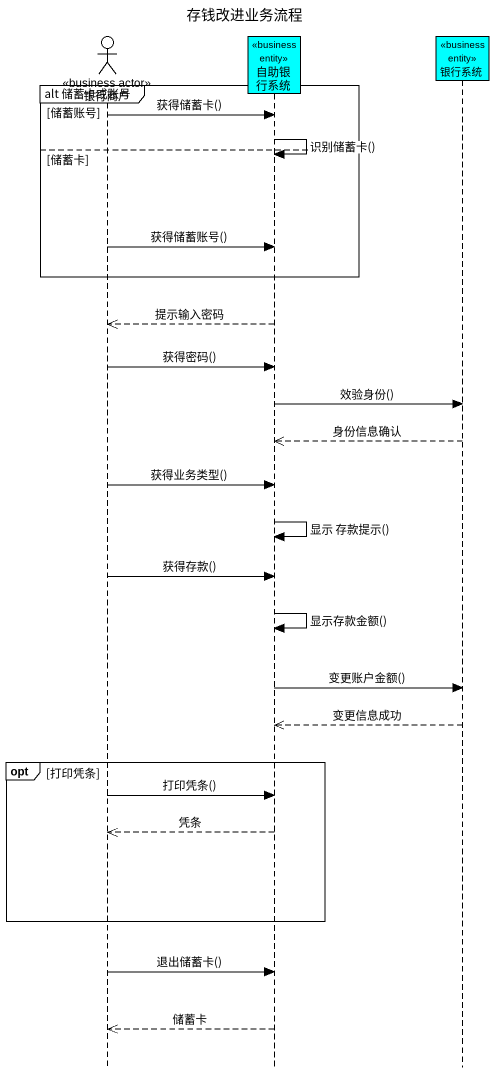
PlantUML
@startuml
title 存钱改进业务流程
hide footbox
actor 银行商户 <<business actor>>
participant 自助银行系统 <<business entity>> #00FFFF
participant 银行系统 <<business entity>> #00FFFF

group alt 储蓄卡或账号 [储蓄账号]
  银行商户 -> 自助银行系统 : 获得储蓄卡()
  自助银行系统 -> 自助银行系统 : 识别储蓄卡()
else 储蓄卡
  银行商户 -> 自助银行系统 : 获得储蓄账号()
end
自助银行系统 -->> 银行商户 : 提示输入密码
银行商户 -> 自助银行系统 : 获得密码()
自助银行系统 -> 银行系统 : 效验身份()
银行系统 -->> 自助银行系统 : 身份信息确认
银行商户 -> 自助银行系统 : 获得业务类型()
自助银行系统 -> 自助银行系统 : 显示 存款提示()
银行商户 -> 自助银行系统 : 获得存款()
自助银行系统 -> 自助银行系统 : 显示存款金额()
自助银行系统 -> 银行系统 : 变更账户金额()
银行系统 -->> 自助银行系统 : 变更信息成功
opt 打印凭条
  银行商户 -> 自助银行系统 : 打印凭条()
  自助银行系统 -->> 银行商户 : 凭条
end
银行商户 -> 自助银行系统 : 退出储蓄卡()
自助银行系统 -->> 银行商户 : 储蓄卡
@enduml
